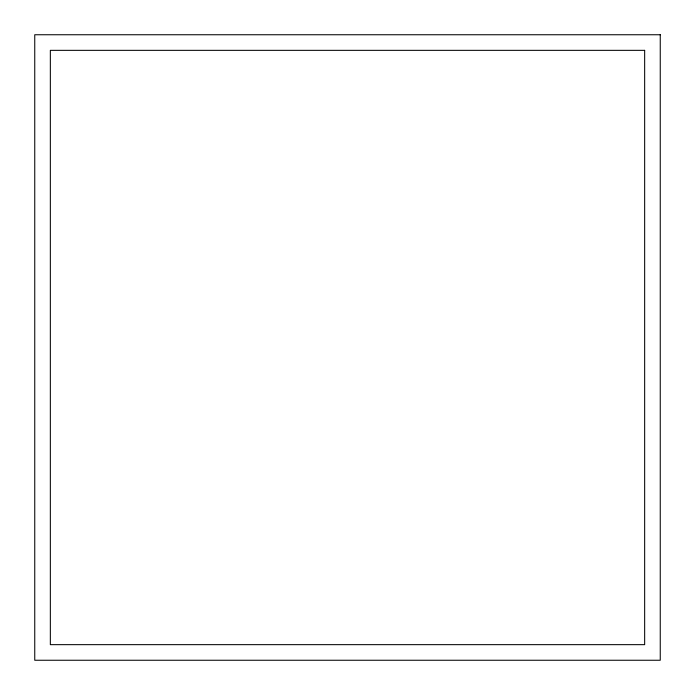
<?xml version="1.0" encoding="UTF-8"?>
<svg xmlns="http://www.w3.org/2000/svg" width="695" height="695" viewBox="0 0 695 695"><rect width="100%" height="100%" fill="white"/><g stroke="black" fill="none" stroke-linecap="round" stroke-linejoin="round"><path stroke-width="1.04" d="M660.25 34.75L34.75 34.75L34.75 660.25L660.25 660.25L660.25 34.75M644.656 50.344L50.344 50.344L50.344 644.656L644.656 644.656L644.656 50.344"/></g></svg>
